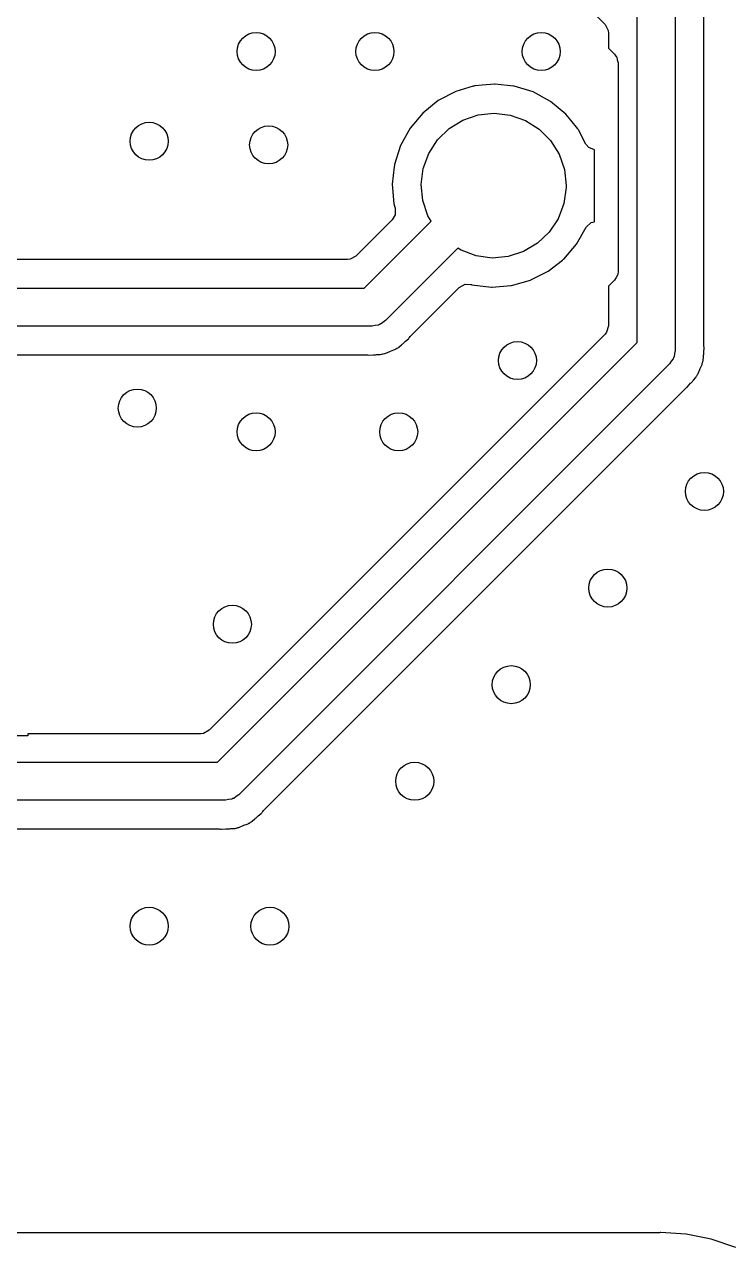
# Model space of a CAD drawing. Extents: x 1.61 to 3.5, y 0.06 to 3.74.
# Drawn here: x 2.729 to 3.021, y 0.213 to 0.72 of the extents above; entities that cross this region are included whole.
import ezdxf

# ---------------------------------------------------------------- set-up
doc = ezdxf.new("R2010")
doc.units = 0
doc.header["$MEASUREMENT"] = 0
doc.layers.add('BLACK', color=7, linetype='CONTINUOUS')

msp = doc.modelspace()

# ---------------------------------------------------------------- linework, layer by layer
at = {"layer": 'BLACK', "linetype": 'CONTINUOUS'}
for p, q in [((2.95729, 0.731838), (2.96934, 0.719791)), ((2.99837, 0.7265), (2.99837, 0.584872)), ((2.96934, 0.719791), (2.97068, 0.717338)), ((2.98263, 0.588147), (2.98263, 0.723239)), ((3.0102, 0.587497), (3.0102, 0.723737)), ((2.97068, 0.717338), (2.9708, 0.716283)), ((2.9708, 0.716283), (2.9708, 0.71001)), ((2.9708, 0.71001), (2.97331, 0.707495)), ((2.97331, 0.707495), (2.97383, 0.706793)), ((2.97383, 0.706793), (2.97397, 0.706674)), ((2.97397, 0.706674), (2.974, 0.706568)), ((2.974, 0.706568), (2.97416, 0.706364)), ((2.97416, 0.706364), (2.97441, 0.705179)), ((2.97441, 0.705179), (2.97475, 0.704016)), ((2.97475, 0.704016), (2.97475, 0.617468)), ((2.91472, 0.694252), (2.90748, 0.692122)), ((2.91512, 0.69437), (2.91472, 0.694252)), ((2.91535, 0.694438), (2.91512, 0.69437)), ((2.91512, 0.69437), (2.91512, 0.69437)), ((2.91559, 0.69446), (2.91535, 0.694438)), ((2.91838, 0.694713), (2.91559, 0.69446)), ((2.91559, 0.69446), (2.91559, 0.69446)), ((2.92352, 0.695182), (2.91838, 0.694713)), ((2.92376, 0.695156), (2.92352, 0.695182)), ((2.93144, 0.69435), (2.92376, 0.695156)), ((2.92376, 0.695156), (2.92376, 0.695156)), ((2.93168, 0.694324), (2.93144, 0.69435)), ((2.93144, 0.69435), (2.93144, 0.69435)), ((2.93952, 0.691898), (2.93168, 0.694324)), ((2.90748, 0.692122), (2.90021, 0.688321)), ((2.94673, 0.687997), (2.93952, 0.691898)), ((2.90021, 0.688321), (2.89382, 0.683181)), ((2.95305, 0.682768), (2.94673, 0.687997)), ((2.89382, 0.683181), (2.88855, 0.676897)), ((2.90476, 0.67679), (2.91045, 0.680294)), ((2.91045, 0.680294), (2.91679, 0.68245)), ((2.91679, 0.68245), (2.92344, 0.683149)), ((2.92344, 0.683149), (2.93008, 0.682357)), ((2.93008, 0.682357), (2.93638, 0.680113)), ((2.93638, 0.680113), (2.94203, 0.67653)), ((2.95512, 0.68023), (2.95305, 0.682768)), ((2.95802, 0.676684), (2.95512, 0.68023)), ((2.88855, 0.676897), (2.88459, 0.669708)), ((2.89998, 0.67211), (2.90476, 0.67679)), ((2.94203, 0.67653), (2.94674, 0.671784)), ((2.95824, 0.67641), (2.95802, 0.676684)), ((2.95835, 0.676196), (2.95824, 0.67641)), ((2.96145, 0.670362), (2.95835, 0.676196)), ((2.88459, 0.669708), (2.88211, 0.661889)), ((2.89636, 0.666489), (2.89998, 0.67211)), ((2.94674, 0.671784), (2.95028, 0.666112)), ((2.96259, 0.668942), (2.96145, 0.670362)), ((2.96491, 0.667881), (2.96259, 0.668942)), ((2.89407, 0.660204), (2.89636, 0.666489)), ((2.95028, 0.666112), (2.95248, 0.659796)), ((2.96491, 0.638085), (2.96491, 0.667881)), ((2.88201, 0.660969), (2.8812, 0.653736)), ((2.88209, 0.661648), (2.88201, 0.660969)), ((2.88211, 0.661889), (2.88209, 0.661648)), ((2.88209, 0.661648), (2.88209, 0.661648)), ((2.89323, 0.653568), (2.89407, 0.660204)), ((2.95248, 0.659796), (2.95323, 0.65315)), ((2.8812, 0.653736), (2.88189, 0.645562)), ((2.89388, 0.646912), (2.89323, 0.653568)), ((2.95322, 0.652312), (2.95229, 0.645689)), ((2.95323, 0.65315), (2.95322, 0.652312)), ((2.88189, 0.645562), (2.88239, 0.643795)), ((2.88239, 0.643795), (2.88237, 0.641)), ((2.896, 0.640566), (2.89388, 0.646912)), ((2.95229, 0.645689), (2.94991, 0.639437)), ((2.88113, 0.63892), (2.86617, 0.623957)), ((2.86962, 0.610673), (2.89732, 0.638377)), ((2.88237, 0.641), (2.88113, 0.63892)), ((2.89732, 0.638377), (2.896, 0.640566)), ((2.94991, 0.639437), (2.94621, 0.633866)), ((2.96353, 0.637809), (2.96491, 0.638085)), ((2.94621, 0.633866), (2.94137, 0.629254)), ((2.95758, 0.62892), (2.96152, 0.635866)), ((2.96152, 0.635866), (2.96353, 0.637809)), ((2.94137, 0.629254), (2.93562, 0.625829)), ((2.95222, 0.62271), (2.95758, 0.62892)), ((2.86617, 0.623957), (2.86372, 0.622617)), ((2.90842, 0.627209), (2.87844, 0.597222)), ((2.9097, 0.626372), (2.90842, 0.627209)), ((2.91597, 0.624041), (2.9097, 0.626372)), ((2.9226, 0.623156), (2.91597, 0.624041)), ((2.92926, 0.623762), (2.9226, 0.623156)), ((2.93562, 0.625829), (2.92926, 0.623762)), ((2.86266, 0.622504), (2.60807, 0.622504)), ((2.86372, 0.622617), (2.86266, 0.622504)), ((2.94575, 0.61766), (2.95168, 0.622293)), ((2.95168, 0.622293), (2.95202, 0.622561)), ((2.95202, 0.622561), (2.95222, 0.62271)), ((2.95202, 0.622561), (2.95202, 0.622561)), ((2.93053, 0.611755), (2.93843, 0.613961)), ((2.93843, 0.613961), (2.93865, 0.614071)), ((2.93865, 0.614071), (2.94553, 0.61755)), ((2.93865, 0.614071), (2.93865, 0.614071)), ((2.94553, 0.617551), (2.94575, 0.61766)), ((2.94553, 0.61755), (2.94553, 0.617551)), ((2.97331, 0.613988), (2.9708, 0.611473)), ((2.97389, 0.615052), (2.97331, 0.613988)), ((2.97455, 0.61607), (2.97389, 0.615052)), ((2.97459, 0.616322), (2.97455, 0.61607)), ((2.97464, 0.61642), (2.97459, 0.616322)), ((2.97475, 0.617468), (2.97463, 0.616601)), ((2.97463, 0.616601), (2.97464, 0.61642)), ((2.6053, 0.610673), (2.86962, 0.610673)), ((2.88866, 0.590712), (2.90891, 0.610968)), ((2.90891, 0.610968), (2.91137, 0.612307)), ((2.91137, 0.612307), (2.91373, 0.612189)), ((2.91373, 0.612189), (2.91373, 0.612224)), ((2.91373, 0.612224), (2.91394, 0.612178)), ((2.91394, 0.612178), (2.91395, 0.612178)), ((2.91395, 0.612178), (2.91397, 0.612172)), ((2.91397, 0.612172), (2.91397, 0.612172)), ((2.91397, 0.612172), (2.9142, 0.612097)), ((2.9142, 0.612097), (2.92235, 0.611126)), ((2.92235, 0.611126), (2.92259, 0.611144)), ((2.92259, 0.611144), (2.93029, 0.611736)), ((2.92259, 0.611144), (2.92259, 0.611144)), ((2.93029, 0.611736), (2.93053, 0.611755)), ((2.93029, 0.611736), (2.93029, 0.611736)), ((2.9708, 0.611473), (2.9708, 0.595102)), ((2.87288, 0.594925), (2.60856, 0.594925)), ((2.87416, 0.595218), (2.87288, 0.594925)), ((2.87547, 0.595363), (2.87416, 0.595218)), ((2.87585, 0.595603), (2.87547, 0.595363)), ((2.87629, 0.595704), (2.87585, 0.595603)), ((2.87732, 0.596524), (2.87629, 0.595704)), ((2.87844, 0.597222), (2.87732, 0.596524)), ((2.9708, 0.595102), (2.97001, 0.592421)), ((2.96934, 0.591595), (2.80541, 0.427658)), ((2.80885, 0.414374), (2.98263, 0.588147)), ((2.88499, 0.587224), (2.8853, 0.587471)), ((2.8853, 0.587471), (2.88557, 0.587667)), ((2.88557, 0.587667), (2.88573, 0.58778)), ((2.88573, 0.58778), (2.88615, 0.588203)), ((2.88615, 0.588203), (2.88642, 0.588454)), ((2.88642, 0.588454), (2.88673, 0.588725)), ((2.88673, 0.588725), (2.88788, 0.589713)), ((2.88788, 0.589713), (2.88807, 0.590009)), ((2.88807, 0.590009), (2.8883, 0.590275)), ((2.8883, 0.590275), (2.88866, 0.590712)), ((2.8883, 0.590275), (2.8883, 0.590275)), ((2.97001, 0.592421), (2.96934, 0.591595)), ((3.01026, 0.586938), (3.0102, 0.587497)), ((2.67387, 0.583094), (2.87011, 0.583094)), ((2.87011, 0.583094), (2.87058, 0.583042)), ((2.87058, 0.583042), (2.87058, 0.583062)), ((2.87058, 0.583062), (2.87094, 0.583034)), ((2.87094, 0.583034), (2.87128, 0.582956)), ((2.87128, 0.582956), (2.87336, 0.583085)), ((2.87336, 0.583085), (2.87367, 0.583094)), ((2.87367, 0.583094), (2.87429, 0.583094)), ((2.87429, 0.583094), (2.87469, 0.583151)), ((2.87469, 0.583151), (2.87509, 0.583192)), ((2.87509, 0.583192), (2.87619, 0.58326)), ((2.87619, 0.58326), (2.87691, 0.583305)), ((2.87691, 0.583305), (2.87725, 0.583425)), ((2.87725, 0.583425), (2.87739, 0.583456)), ((2.87739, 0.583456), (2.87797, 0.5836)), ((2.87797, 0.5836), (2.87812, 0.583642)), ((2.87812, 0.583642), (2.87847, 0.583692)), ((2.87847, 0.583692), (2.88013, 0.58445)), ((2.88013, 0.58445), (2.8805, 0.5846)), ((2.8805, 0.5846), (2.88189, 0.585102)), ((2.88189, 0.585102), (2.88222, 0.585222)), ((2.88189, 0.585102), (2.88189, 0.585102)), ((2.88222, 0.585222), (2.88251, 0.585431)), ((2.88251, 0.585431), (2.88264, 0.5855)), ((2.88264, 0.5855), (2.88316, 0.585802)), ((2.88316, 0.585802), (2.88328, 0.585882)), ((2.88328, 0.585882), (2.8836, 0.586028)), ((2.8836, 0.586028), (2.88387, 0.586259)), ((2.88387, 0.586259), (2.88499, 0.587224)), ((2.88387, 0.586259), (2.88387, 0.586259)), ((2.99808, 0.58359), (2.99793, 0.582283)), ((2.99837, 0.584872), (2.99808, 0.58359)), ((3.00994, 0.580611), (3.01008, 0.582439)), ((3.01008, 0.582439), (3.01012, 0.582833)), ((3.01012, 0.582833), (3.01014, 0.582956)), ((3.01014, 0.582956), (3.0102, 0.583351)), ((3.0102, 0.583949), (3.01022, 0.584316)), ((3.0102, 0.583351), (3.0102, 0.583949)), ((3.01022, 0.584316), (3.01034, 0.585887)), ((3.01029, 0.586585), (3.01026, 0.586938)), ((3.01026, 0.586938), (3.01026, 0.586938)), ((3.01036, 0.58624), (3.01029, 0.586585)), ((3.01034, 0.585887), (3.01036, 0.58624)), ((2.99607, 0.579318), (2.81767, 0.400923)), ((2.99677, 0.580431), (2.99607, 0.579318)), ((2.99759, 0.581459), (2.99677, 0.580431)), ((2.99769, 0.5819), (2.99759, 0.581459)), ((2.99793, 0.582283), (2.99769, 0.5819)), ((3.0086, 0.577041), (3.00876, 0.577408)), ((3.00876, 0.577408), (3.00939, 0.578745)), ((3.00939, 0.578745), (3.00954, 0.579065)), ((3.00939, 0.578745), (3.00939, 0.578745)), ((3.00954, 0.579065), (3.00959, 0.579415)), ((3.00959, 0.579415), (3.00964, 0.579557)), ((3.00964, 0.579557), (3.00979, 0.580134)), ((3.00979, 0.580134), (3.00982, 0.58028)), ((3.00982, 0.58028), (3.00994, 0.580611)), ((3.00554, 0.572094), (3.00567, 0.572275)), ((3.00567, 0.572275), (3.00593, 0.572583)), ((3.00593, 0.572583), (3.0069, 0.573691)), ((3.0069, 0.573691), (3.00714, 0.573956)), ((3.00714, 0.573956), (3.00729, 0.574276)), ((3.00729, 0.574276), (3.00737, 0.574401)), ((3.00737, 0.574401), (3.00768, 0.574912)), ((3.00768, 0.574912), (3.00775, 0.575043)), ((3.00775, 0.575043), (3.00796, 0.575326)), ((3.00796, 0.575326), (3.0086, 0.577041)), ((2.82789, 0.394413), (3.00248, 0.568999)), ((3.00248, 0.568999), (3.00285, 0.569293)), ((3.00283, 0.569308), (3.0031, 0.569537)), ((3.00285, 0.569293), (3.00283, 0.569308)), ((3.0031, 0.569537), (3.0034, 0.569726)), ((3.0034, 0.569726), (3.00478, 0.571288)), ((3.00478, 0.571288), (3.00499, 0.571512)), ((3.00499, 0.571512), (3.00543, 0.571953)), ((3.00543, 0.571953), (3.00554, 0.572094)), ((2.8019, 0.426205), (2.7303, 0.426205)), ((2.7303, 0.426205), (2.7303, 0.425299)), ((2.80295, 0.426318), (2.8019, 0.426205)), ((2.80541, 0.427658), (2.80295, 0.426318)), ((2.7303, 0.425299), (2.6953, 0.425299)), ((2.67736, 0.414374), (2.80885, 0.414374)), ((2.81656, 0.400224), (2.81553, 0.399405)), ((2.81767, 0.400923), (2.81656, 0.400224)), ((2.81211, 0.398626), (2.67408, 0.398626)), ((2.8134, 0.398918), (2.81211, 0.398626)), ((2.8147, 0.399064), (2.8134, 0.398918)), ((2.81509, 0.399304), (2.8147, 0.399064)), ((2.81553, 0.399405), (2.81509, 0.399304)), ((2.82284, 0.389729), (2.82311, 0.389959)), ((2.82311, 0.38996), (2.82423, 0.390925)), ((2.82311, 0.389959), (2.82311, 0.38996)), ((2.82423, 0.390925), (2.82454, 0.391172)), ((2.82454, 0.391172), (2.82481, 0.391368)), ((2.82481, 0.391368), (2.82496, 0.391481)), ((2.82496, 0.391481), (2.82539, 0.391904)), ((2.82539, 0.391904), (2.82565, 0.392154)), ((2.82565, 0.392154), (2.82685, 0.393183)), ((2.82685, 0.393183), (2.82712, 0.393413)), ((2.82712, 0.393413), (2.82731, 0.39371)), ((2.82731, 0.39371), (2.82754, 0.393976)), ((2.82754, 0.393976), (2.82789, 0.394413)), ((2.82754, 0.393976), (2.82754, 0.393976)), ((2.67671, 0.386795), (2.80935, 0.386795)), ((2.80935, 0.386795), (2.80982, 0.386743)), ((2.80982, 0.386743), (2.80982, 0.386763)), ((2.80982, 0.386763), (2.81017, 0.386735)), ((2.81017, 0.386735), (2.81052, 0.386657)), ((2.81052, 0.386657), (2.81223, 0.386763)), ((2.81223, 0.386763), (2.8126, 0.386786)), ((2.8126, 0.386786), (2.8129, 0.386795)), ((2.8129, 0.386795), (2.81353, 0.386795)), ((2.81353, 0.386795), (2.81393, 0.386852)), ((2.81393, 0.386852), (2.81432, 0.386893)), ((2.81432, 0.386893), (2.81543, 0.386961)), ((2.81543, 0.386961), (2.81615, 0.387006)), ((2.81615, 0.387006), (2.81648, 0.387126)), ((2.81648, 0.387126), (2.81663, 0.387157)), ((2.81663, 0.387157), (2.81721, 0.387301)), ((2.81721, 0.387301), (2.81735, 0.387343)), ((2.81735, 0.387343), (2.8177, 0.387393)), ((2.8177, 0.387393), (2.81937, 0.388151)), ((2.81937, 0.388151), (2.81974, 0.388301)), ((2.81974, 0.388301), (2.82113, 0.388803)), ((2.82113, 0.388803), (2.82146, 0.388923)), ((2.82113, 0.388803), (2.82113, 0.388803)), ((2.82146, 0.388923), (2.82175, 0.389131)), ((2.82175, 0.389131), (2.82188, 0.389201)), ((2.82188, 0.389201), (2.82239, 0.389503)), ((2.82239, 0.389503), (2.82252, 0.389583)), ((2.82252, 0.389583), (2.82284, 0.389729)), ((2.99135, 0.219508), (1.68739, 0.219508)), ((2.99149, 0.219531), (2.99135, 0.219508)), ((2.99155, 0.219508), (2.99149, 0.219531)), ((2.99166, 0.219508), (2.99155, 0.219508)), ((2.99194, 0.219601), (2.99166, 0.219556)), ((2.99166, 0.219556), (2.99166, 0.219508)), ((2.99213, 0.219661), (2.99194, 0.219601)), ((2.99194, 0.219601), (2.99194, 0.219601)), ((2.99251, 0.219658), (2.99213, 0.219683)), ((2.99213, 0.219683), (2.99213, 0.219661)), ((3.00275, 0.218987), (2.99251, 0.219658)), ((2.99251, 0.219658), (2.99251, 0.219658)), ((3.00281, 0.218983), (3.00275, 0.218987)), ((3.00275, 0.218987), (3.00275, 0.218987)), ((3.00288, 0.21897), (3.00281, 0.218983)), ((3.01326, 0.216905), (3.00288, 0.21897)), ((3.00288, 0.21897), (3.00288, 0.21897)), ((3.01332, 0.216893), (3.01326, 0.216905)), ((3.01326, 0.216905), (3.01326, 0.216905)), ((3.02346, 0.21345), (3.01332, 0.216893))]:
    msp.add_line(p, q, dxfattribs=at)
at = {"layer": 'BLACK'}
for centre in [(2.8248, 0.708661), (2.87402, 0.708661), (2.94291, 0.708661), (2.7805, 0.6715), (2.83, 0.67), (2.93307, 0.580709), (2.77559, 0.561024), (2.8248, 0.551181), (2.88386, 0.551181), (3.0105, 0.5265), (2.9705, 0.4865), (2.81496, 0.4715), (2.9305, 0.4465), (2.8905, 0.4065), (2.7805, 0.3465), (2.8305, 0.3465)]:
    msp.add_circle(centre, 0.007874, dxfattribs=at)

doc.saveas('drawing.dxf')
